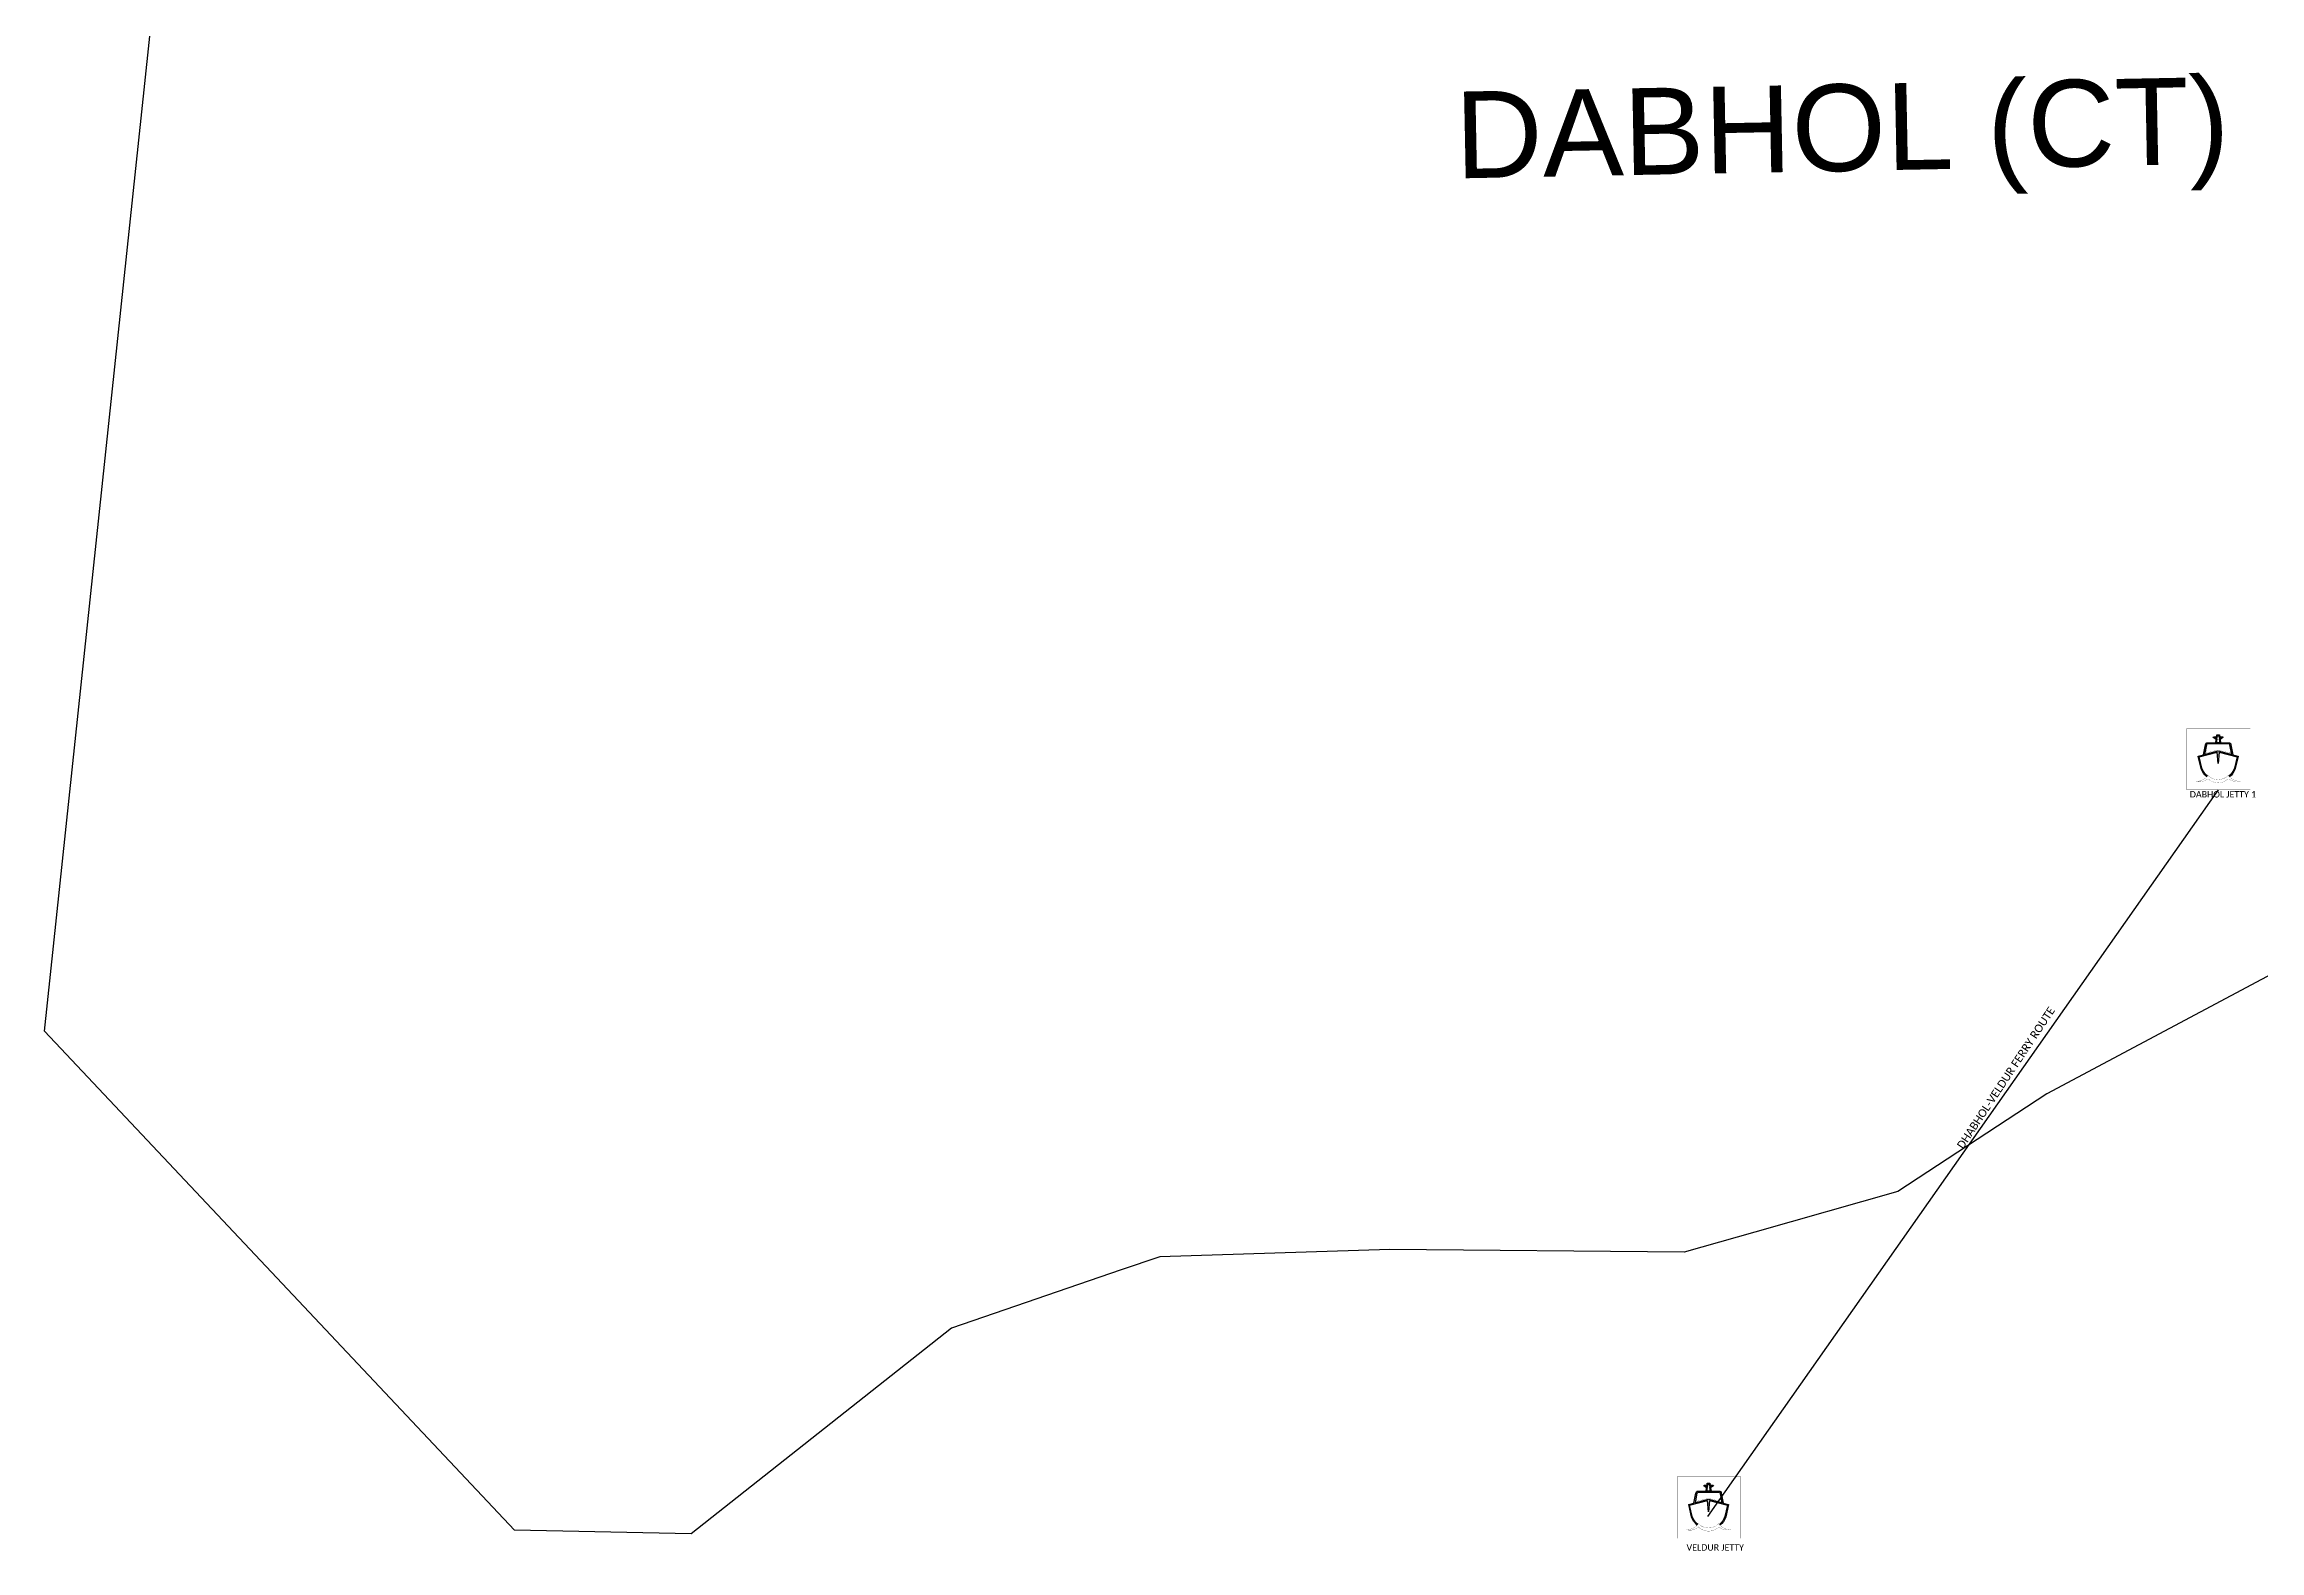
# Model space of a CAD drawing. Header units: metres. Extents: x 303788 to 308665, y 1944207 to 1947942.
# Drawn here: x 303788 to 306565, y 1944207 to 1946096 of the extents above; entities that cross this region are included whole.
import ezdxf

# ---------------------------------------------------------------- set-up
doc = ezdxf.new("R2010")
doc.units = ezdxf.units.M
doc.header["$MEASUREMENT"] = 0
for name, color, linetype in [('FERRY', 14, 'Continuous'), ('FERRY ROUTE', 5, 'Continuous'), ('FERRY ROUTE TEXT', 7, 'Continuous'), ('JETTY TEXT', 7, 'Continuous'), ('VILLAGE NAME', 250, 'Continuous')]:
    doc.layers.add(name, color=color, linetype=linetype)
doc.styles.get("Standard").update_dxf_attribs({"font": 'calibri.ttf'})
doc.linetypes.add('FENCELINE2', pattern='A,0.25,-0.1,[132,ltypeshp.shx,S=0.1,R=0,X=-0.1,Y=0],-0.1,1', length=1.45)

# ---------------------------------------------------------------- blocks, each defined once
blk = doc.blocks.new('TUYJYHJ')
h = blk.add_hatch(color=256)
h.dxf.hatch_style = 1
h.paths.add_polyline_path([(-17427, 33760, 0.3927863), (-17566, 33889), (-18045, 33889), (-18075, 34080), (-17901, 34205), (-17918, 34237), (-18098, 34237), (-18112, 34354), (-18272, 34355), (-18285, 34236), (-18465, 34234), (-18482, 34202), (-18306, 34078), (-18333, 33889), (-18821, 33889, 0.3808527), (-18952, 33762), (-19066, 33168), (-19383, 33085), (-19217, 32340, 0.1416171), (-18869, 31851, 0.0136089), (-18837, 31886, -0.1415696), (-19171, 32353), (-19326, 33051), (-18254, 33330), (-18191, 32633), (-18127, 33330), (-17055, 33051), (-17210, 32353, -0.1421711), (-17546, 31885, 0.0134174), (-17514, 31849, 0.1421217), (-17165, 32340), (-16999, 33085), (-17315, 33168)])
h.paths.add_polyline_path([(-17377, 33184), (-18191, 33396), (-19003, 33184), (-18894, 33755, -0.3875835), (-18819, 33831), (-17566, 33831, -0.4030462), (-17485, 33753)], flags=16)
h.paths.add_polyline_path([(-17522, 33276), (-18153, 33444, 0.1099752), (-18246, 33444), (-18863, 33280, -0.3953326), (-18920, 33345), (-18859, 33724, -0.2949015), (-18804, 33783), (-17594, 33782, -0.3365152), (-17524, 33736), (-17447, 33341, -0.3840616)], flags=0)
h.paths.add_polyline_path([(-18093, 33889), (-18286, 33889), (-18255, 34100), (-18379, 34188), (-18243, 34190), (-18230, 34308), (-18154, 34307), (-18140, 34190), (-18003, 34190), (-18126, 34101)], flags=16)
at = {"const_width": 10}
blk.add_lwpolyline([(-20070, 34743), (-16263, 34743), (-16263, 31059), (-20070, 31059)], close=True, dxfattribs=at)
at = {"flags": 128}
for points in [[(-18869, 31851, -0.1416171), (-19217, 32340), (-19383, 33085), (-19066, 33168), (-18952, 33762, -0.3808527), (-18821, 33889), (-18333, 33889), (-18306, 34078), (-18482, 34202), (-18465, 34234), (-18285, 34236), (-18272, 34355), (-18112, 34354), (-18112, 34354), (-18098, 34237), (-17918, 34237), (-17901, 34205), (-18075, 34080), (-18045, 33889), (-17565, 33889), (-17565, 33889, -0.3919775), (-17427, 33760), (-17315, 33168), (-16999, 33085), (-17165, 32340, -0.1421217), (-17514, 31849)], [(-18837, 31886, -0.1415696), (-19171, 32353), (-19326, 33051), (-18254, 33330)], [(-17377, 33184), (-17485, 33753, 0.4019781), (-17565, 33831), (-18819, 33831, 0.3875835), (-18894, 33755), (-19003, 33184)], [(-18127, 33330), (-17055, 33051), (-17210, 32353, -0.1421711), (-17546, 31885)]]:
    blk.add_lwpolyline(points, format="xyb", dxfattribs=at)
for points in [[(-19003, 33184), (-18191, 33396), (-17377, 33184)], [(-18286, 33889), (-18255, 34100), (-18379, 34188), (-18243, 34190), (-18230, 34308), (-18154, 34307), (-18140, 34190), (-18003, 34190), (-18126, 34101), (-18093, 33889)], [(-18093, 33889), (-18286, 33889)], [(-18127, 33330), (-18191, 32633), (-18254, 33330)]]:
    blk.add_lwpolyline(points, dxfattribs=at)
at = {"const_width": 10, "flags": 128}
blk.add_lwpolyline([(-17594, 33782, -0.3365152), (-17524, 33736), (-17447, 33341, -0.3840616), (-17522, 33276), (-18153, 33444, 0.1099752), (-18246, 33444), (-18863, 33280, -0.3953326), (-18920, 33345), (-18859, 33724, -0.2949015), (-18804, 33783)], format="xyb", close=True, dxfattribs=at)
at = {"const_width": 10}
blk.add_lwpolyline([(-19531, 31574, 0.2463985), (-18801, 31932, 0.4206168), (-17584, 31932, 0.244555), (-16847, 31572, -0.2283367), (-17585, 31739, -0.420789), (-18798, 31742, -0.2663096)], format="xyb", close=True, dxfattribs=at)

msp = doc.modelspace()

# ---------------------------------------------------------------- linework, layer by layer
at = {"color": 3, "flags": 128}
msp.add_lwpolyline([(306605.6, 1944944), (306298.4, 1944780.2), (306111.6, 1944657.7), (305932.2, 1944606.7), (305843.9, 1944581.6), (305474.9, 1944585), (305186.4, 1944575.7), (305138.1, 1944559.2), (304925.5, 1944486.2), (304599, 1944228.3), (304377.7, 1944233.1), (303788.4, 1944858.7), (303941.7, 1946304.1)], dxfattribs=at)
at = {"layer": 'FERRY ROUTE', "linetype": 'FENCELINE2', "ltscale": 10, "flags": 128}
msp.add_lwpolyline([(305873.2, 1944250.2), (306513.5, 1945161.2)], dxfattribs=at)

# ---------------------------------------------------------------- block references
at = {"layer": 'FERRY', "xscale": 0.02092173326801607, "yscale": 0.02092173326801607, "zscale": 0.02092173326801607}
for p in [(306893.6, 1944511.4), (306254.9, 1943573)]:
    msp.add_blockref('TUYJYHJ', p, dxfattribs=at)

# ---------------------------------------------------------------- texts
at = {"layer": 'FERRY ROUTE TEXT', "insert": (306184.9, 1944715.7), "char_height": 10, "attachment_point": 1, "rotation": 56.4429}
msp.add_mtext_dynamic_manual_height_columns('DHABHOL-VELDUR FERRY ROUTE', width=386.758, gutter_width=1, heights=[0], dxfattribs=at)
at = {"layer": 'JETTY TEXT', "char_height": 8, "attachment_point": 1}
for s, insert, width in [('\\pxqc;DABHOL JETTY 1', (306463.1, 1945159.7), 111.906), ('\\pxqc;VELDUR JETTY', (305838.1, 1944215.3), 89.045)]:
    msp.add_mtext(s, dxfattribs=dict(at, insert=insert, width=width))
at = {"layer": 'VILLAGE NAME', "insert": (305555.4, 1946036.7), "char_height": 108.748, "attachment_point": 1, "rotation": 1.1028}
msp.add_mtext_dynamic_manual_height_columns('{\\fArial|b0|i0|c0|p34;DABHOL (CT)}', width=1571.314, gutter_width=543.7, heights=[0], dxfattribs=at)

doc.saveas('drawing.dxf')
